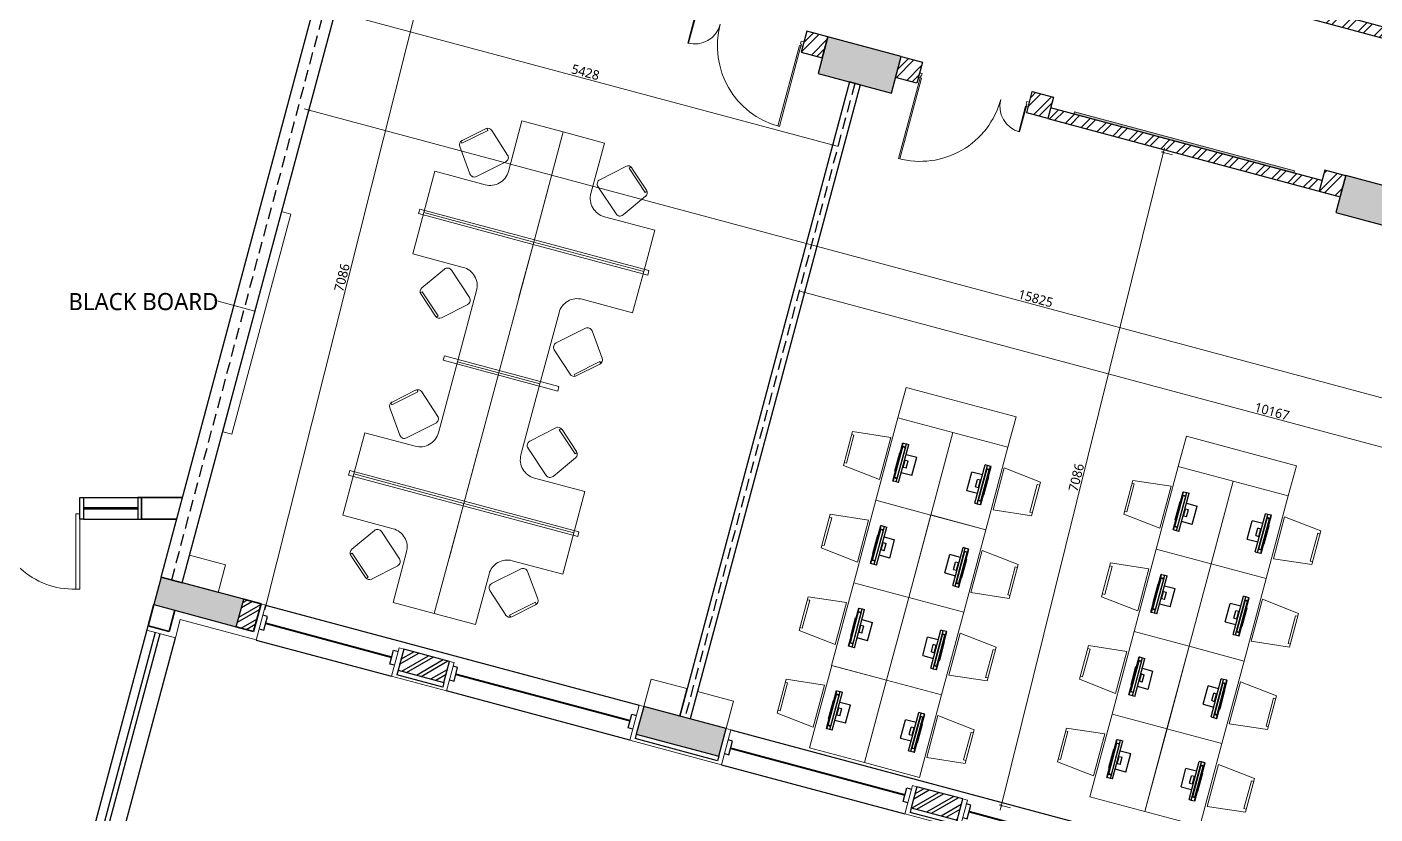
# Model space of a CAD drawing. Header units: millimetres. Extents: x 897770 to 1185420, y -692043 to -233237.
# Drawn here: x 933902 to 948110, y -447694 to -439405 of the extents above; entities that cross this region are included whole.
import ezdxf

# ---------------------------------------------------------------- set-up
doc = ezdxf.new("R2010")
doc.units = ezdxf.units.MM
doc.header["$MEASUREMENT"] = 0
doc.header["$PDMODE"] = 67
doc.linetypes.add('HIDDEN', pattern=[0.375, 0.25, -0.125])
doc.layers.get('Defpoints').update_dxf_attribs({"color": 6})
for name, color, linetype in [('A-Anno Tags', 6, 'Continuous'), ('A-Elevation', 4, 'Continuous'), ('A-Steps', 3, 'Continuous'), ('A-Wall Patt', 8, 'Continuous'), ('A-Window', 4, 'Continuous'), ('S-Conc Patt', 9, 'Continuous')]:
    doc.layers.add(name, color=color, linetype=linetype)
for name, color, linetype, lineweight in [('A-Detail Lines', 8, 'Continuous', 25), ('A-Door', 4, 'Continuous', 9), ('A-DTLS-Frame Members', 3, 'Continuous', 25), ('A-Wall Sec', 1, 'Continuous', 30), ('A-WIN', 5, 'Continuous', 25), ('elevation', 4, 'Continuous', 13), ('Fire pipe', 80, 'Continuous', 15), ('frntr', 32, 'Continuous', 13), ('I-Furniture', 34, 'Continuous', 13), ('P-SANR-FIXT', 6, 'Continuous', 9), ('S-Concrete', 40, 'Continuous', 30), ('ST CLADDING PLAN', 6, 'Continuous', 9), ('text', 7, 'Continuous', 5)]:
    doc.layers.add(name, color=color, linetype=linetype, lineweight=lineweight)
doc.styles.get("Standard").update_dxf_attribs({"font": 'trebuc.ttf'})
doc.dimstyles.new('IIITD_WD_M @ 50', dxfattribs={"dimscale": 50, "dimtxt": 2, "dimasz": 0.5, "dimexe": 0.5, "dimexo": 0.25, "dimgap": 0.3, "dimtad": 1, "dimdec": 0, "dimrnd": 1, "dimzin": 0, "dimdsep": 46, "dimtxsty": 'Standard', "dimblk": 'ARCHTICK', "dimcen": 0.2, "dimdle": 1, "dimclrd": 8, "dimclre": 9, "dimadec": 0, "dimazin": 0, "dimtfac": 1, "dimtdec": 0, "dimtofl": 0, "dimtmove": 0, "dimatfit": 0, "dimfxl": 1, "dimtolj": 1, "dimtzin": 0, "dimlwd": -1, "dimlwe": -1, "dimarcsym": 0})
pattern_1 = [(45, (-323.28, 71122.09), (-106.066017, 106.066017), []), (45, (-252.57, 71122.09), (-106.066017, 106.066017), [])]

# ---------------------------------------------------------------- blocks, each defined once
blk = doc.blocks.new('block rt')
at = {"layer": 'S-Conc Patt'}
for points in [[(841614, -281976), (841511, -282362), (842284, -282570), (842387, -282183)], [(835379, -288189), (835457, -287899), (834587, -287666), (834510, -287956)], [(840464, -289552), (840542, -289262), (839673, -289029), (839595, -289319)]]:
    blk.add_hatch(color=256, dxfattribs=at).paths.add_polyline_path(points)
h = blk.add_hatch(color=256, dxfattribs=at)
h.dxf.hatch_style = 1
h.paths.add_polyline_path([(847845, -283645), (847072, -283438), (846968, -283825), (847741, -284032), (847741, -284032)])
at = {"layer": 'S-Concrete'}
for points in [[(841614, -281976), (841511, -282362), (842284, -282570), (842387, -282183)], [(834587, -287666), (834510, -287956), (835379, -288189), (835457, -287899)], [(839673, -289029), (839595, -289319), (840464, -289552), (840542, -289262)]]:
    blk.add_lwpolyline(points, close=True, dxfattribs=at)
at = {"layer": 'S-Concrete', "elevation": 0}
blk.add_lwpolyline([(847741, -284032), (847845, -283645), (847072, -283438), (846968, -283825)], close=True, dxfattribs=at)
blk = doc.blocks.new('block rt lft')
at = {"color": 6}
blk.add_blockref('block rt', (0, 0), dxfattribs=at)
blk = doc.blocks.new('ERGEWRGR')
at = {"layer": 'A-Wall Patt'}
h = blk.add_hatch(dxfattribs=at)
h.set_pattern_fill('ANSI32', color=256, scale=300, angle=345, style=0)
h.paths.add_polyline_path([(938137, -368100), (938196, -367878), (938679, -368008), (938620, -368230)])
at = {"layer": 'A-Detail Lines'}
for p, q in [((938137, -368100, 0), (938124, -368149, 0)), ((938607, -368278, 0), (938124, -368149, 0)), ((938620, -368230, 0), (938607, -368278, 0))]:
    blk.add_line(p, q, dxfattribs=at)
at = {"layer": 'A-Wall Sec', "elevation": 0}
blk.add_lwpolyline([(938196, -367878), (938137, -368100), (938620, -368230), (938679, -368008)], close=True, dxfattribs=at)
blk.add_lwpolyline([(938196, -367878), (938137, -368100), (938620, -368230), (938679, -368008)], close=True, dxfattribs=at)
at = {"layer": 'A-WIN', "color": 2, "lineweight": 40}
blk.add_line((940581, -368636, 0), (938746, -368145, 0), dxfattribs=at)
at = {"layer": 'A-WIN', "color": 2, "lineweight": 40, "elevation": 0}
blk.add_lwpolyline([(936742, -367607), (938070, -367963)], dxfattribs=at)
blk.add_lwpolyline([(936742, -367607), (938070, -367963)], dxfattribs=at)
at = {"layer": 'A-Window'}
for p, q in [((936741, -367416, 0), (940677, -368471, 0)), ((940579, -368838, 0), (938647, -368320, 0))]:
    blk.add_line(p, q, dxfattribs=at)
at = {"layer": 'A-Window', "elevation": 0}
for points in [[(936674, -367667), (936722, -367680), (936761, -367535), (936713, -367522)], [(936643, -367783), (938068, -368165)], [(938099, -368049), (938050, -368036), (938089, -367891), (938138, -367904)], [(938678, -368204), (938727, -368217), (938765, -368072), (938717, -368059)], [(940610, -368722), (940562, -368709), (940601, -368564), (940649, -368577)]]:
    blk.add_lwpolyline(points, dxfattribs=at)
at = {"layer": 'ST CLADDING PLAN'}
for p, q in [((936741, -367416, 0), (936693, -367403, 0)), ((936741, -367416, 0), (936643, -367783, 0)), ((938148, -367865, 0), (938068, -368165, 0)), ((938148, -367865, 0), (938196, -367878, 0)), ((938728, -368021, 0), (938647, -368320, 0)), ((938728, -368021, 0), (938679, -368008, 0)), ((938647, -368320, 0), (938068, -368165, 0)), ((940677, -368471, 0), (940579, -368838, 0)), ((940677, -368471, 0), (940726, -368483, 0))]:
    blk.add_line(p, q, dxfattribs=at)
blk = doc.blocks.new('ERTGWERTGWERGT')
at = {"layer": 'A-Wall Patt'}
h = blk.add_hatch(dxfattribs=at)
h.set_pattern_fill('ANSI32', color=256, scale=300, angle=345, style=0)
h.paths.add_polyline_path([(943546, -369550), (943605, -369328), (944088, -369457), (944029, -369679)])
at = {"layer": 'A-Detail Lines'}
for p, q in [((943546, -369550, 0), (943533, -369598, 0)), ((944016, -369727, 0), (943533, -369598, 0)), ((944029, -369679, 0), (944016, -369727, 0))]:
    blk.add_line(p, q, dxfattribs=at)
at = {"layer": 'A-Wall Sec', "elevation": 0}
blk.add_lwpolyline([(943605, -369328), (943546, -369550), (944029, -369679), (944088, -369457)], close=True, dxfattribs=at)
blk.add_lwpolyline([(943605, -369328), (943546, -369550), (944029, -369679), (944088, -369457)], close=True, dxfattribs=at)
at = {"layer": 'A-WIN', "color": 2, "lineweight": 40}
blk.add_line((945990, -370086, 0), (944155, -369594, 0), dxfattribs=at)
at = {"layer": 'A-WIN', "color": 2, "lineweight": 40, "elevation": 0}
blk.add_lwpolyline([(941644, -368921), (943479, -369413)], dxfattribs=at)
blk.add_lwpolyline([(941644, -368921), (943479, -369413)], dxfattribs=at)
at = {"layer": 'A-Window'}
for p, q in [((941643, -368729, 0), (946087, -369920, 0)), ((945988, -370287, 0), (944056, -369769, 0))]:
    blk.add_line(p, q, dxfattribs=at)
at = {"layer": 'A-Window', "elevation": 0}
for points in [[(941576, -368980), (941624, -368993), (941663, -368849), (941615, -368836)], [(941545, -369096), (943477, -369614)], [(943508, -369498), (943460, -369485), (943499, -369340), (943547, -369353)], [(944088, -369653), (944136, -369666), (944175, -369521), (944126, -369509)], [(946019, -370171), (945971, -370158), (946010, -370013), (946058, -370026)]]:
    blk.add_lwpolyline(points, dxfattribs=at)
at = {"layer": 'ST CLADDING PLAN'}
for p, q in [((941643, -368729, 0), (941545, -369096, 0)), ((941643, -368729, 0), (941595, -368716, 0)), ((943557, -369315, 0), (943477, -369614, 0)), ((943557, -369315, 0), (943605, -369328, 0)), ((944137, -369470, 0), (944056, -369769, 0)), ((944137, -369470, 0), (944088, -369457, 0)), ((944056, -369769, 0), (943477, -369614, 0)), ((946087, -369920, 0), (945988, -370287, 0)), ((946087, -369920, 0), (946135, -369933, 0))]:
    blk.add_line(p, q, dxfattribs=at)
blk = doc.blocks.new('ERGWERGWER')
at = {"layer": 'A-Door'}
for name in ['ERGEWRGR', 'ERTGWERTGWERGT']:
    blk.add_blockref(name, (0, 0), dxfattribs=at)
blk = doc.blocks.new('ddfdfdf')
at = {"layer": 'A-Wall Patt'}
h = blk.add_hatch(dxfattribs=at)
h.set_pattern_fill('ANSI32', color=256, scale=300, angle=345, style=0)
h.paths.add_polyline_path([(936693, -367403), (936510, -367354), (936432, -367644), (936615, -367693)])
for p, q in [((940648, -368773), (940635, -368822, 0)), ((941505, -369054), (940635, -368822, 0)), ((941517, -369006), (941505, -369054))]:
    blk.add_line(p, q, dxfattribs=at)
at = {"layer": 'A-Wall Sec', "lineweight": 35}
for p, q in [((936510, -367354, 0), (936693, -367403, 0)), ((936693, -367403, 0), (936615, -367693, 0)), ((936615, -367693, 0), (936432, -367644, 0))]:
    blk.add_line(p, q, dxfattribs=at)
at = {"layer": 'ST CLADDING PLAN'}
blk.add_line((941545, -369096), (940579, -368838, 0), dxfattribs=at)
at = {"layer": 'A-Door'}
blk.add_blockref('ERGWERGWER', (0, 0), dxfattribs=at)
blk = doc.blocks.new('dw3')
at = {"layer": 'A-Door', "color": 5}
for p, q in [((932983, -442346), (932983, -443138)), ((932983, -442346), (933025, -442346)), ((933025, -443138), (933025, -442346)), ((934741, -443138), (934741, -442346)), ((934783, -442346), (934741, -442346)), ((934783, -442346), (934741, -442346)), ((934783, -442346), (934783, -443138)), ((932983, -443138), (933025, -443138)), ((934783, -443138), (934741, -443138))]:
    blk.add_line(p, q, dxfattribs=at)
at = {"layer": 'A-Door', "extrusion": (0, 0, -1)}
blk.add_ellipse((933077, -442333), major_axis=(598, 560), ratio=0.966508, start_param=0.785398, end_param=2.371094, dxfattribs=at)
at = {"layer": 'A-Door'}
blk.add_ellipse((934688, -442333), major_axis=(-598, 560), ratio=0.966508, start_param=0.785398, end_param=2.371094, dxfattribs=at)
at = {"layer": 'A-Window'}
for p, q in [((932943, -442171), (932333, -442171)), ((934823, -442171), (935433, -442171)), ((932943, -442401), (932333, -442401)), ((934823, -442401), (935433, -442401))]:
    blk.add_line(p, q, dxfattribs=at)
at = {"layer": 'A-Window', "color": 2, "lineweight": 60}
for p, q in [((932943, -442286), (932373, -442286)), ((934823, -442286), (935393, -442286))]:
    blk.add_line(p, q, dxfattribs=at)
at = {"layer": 'A-Window'}
for points in [[(932333, -442171), (932373, -442171), (932373, -442401), (932333, -442401)], [(935433, -442171), (935393, -442171), (935393, -442401), (935433, -442401)]]:
    blk.add_lwpolyline(points, dxfattribs=at)
for points in [[(932983, -442171), (932943, -442171), (932943, -442401), (932983, -442401)], [(934783, -442171), (934823, -442171), (934823, -442401), (934783, -442401)]]:
    blk.add_lwpolyline(points, close=True, dxfattribs=at)
blk = doc.blocks.new('A$C259466AB')
at = {"layer": 'I-Furniture'}
blk.add_hatch(color=160, dxfattribs=at).paths.add_polyline_path([(-711, -1), (-3111, -1), (-3111, 24), (-711, 24)])
at = {"layer": 'I-Furniture', "elevation": 0}
blk.add_lwpolyline([(-711, -1), (-3111, -1), (-3111, 24), (-711, 24)], close=True, dxfattribs=at)
blk = doc.blocks.new('A$C3CEC27A9')
at = {"layer": 'A-Detail Lines', "lineweight": 18}
for centre, radius, start, end in [((-1181, -51), 880, 270, 0), ((-21, -51), 280, 180, 270)]:
    blk.add_arc(centre, radius, start, end, dxfattribs=at)
at = {"layer": 'A-Door', "lineweight": 18}
for p, q in [((-1181, -51), (-1181, -931)), ((-1181, -51), (-1166, -51)), ((-1166, -51), (-1166, -931)), ((-30, -51), (-30, -331)), ((-30, -51), (-21, -51)), ((-21, -51), (-21, -331))]:
    blk.add_line(p, q, dxfattribs=at)
at = {"layer": 'A-Door'}
for points in [[(-1181, -51), (-1181, -31), (-1171, -31), (-1171, -1), (-1201, -1), (-1201, -51), (-1181, -51)], [(-21, -51), (-21, -31), (-31, -31), (-31, -1), (-1, -1), (-1, -51), (-21, -51)]]:
    blk.add_lwpolyline(points, dxfattribs=at)
blk = doc.blocks.new('TFT Monitor - TFT Monitor-55-Level 1')
at = {"layer": 'A-Detail Lines'}
for p, q in [((-35, 31), (-35, 35)), ((-35, 35), (380, 35)), ((-35, -4), (-35, 31)), ((-35, 31), (-35, 31)), ((-35, 31), (380, 31)), ((-35, 31), (380, 31)), ((0, 28), (345, 28)), ((0, -2), (0, 28)), ((5, 25), (0, 28)), ((5, -2), (5, 25)), ((5, 25), (340, 25)), ((72, 35), (72, 40)), ((72, 40), (272, 40)), ((272, 40), (272, 35)), ((345, 28), (340, 25)), ((340, 25), (340, -2)), ((345, 28), (345, -2)), ((380, 35), (380, 31)), ((380, 31), (380, 31)), ((380, 31), (380, -4)), ((-35, -29), (-35, -4)), ((-35, -4), (380, -4)), ((-35, -29), (380, -29)), ((345, -2), (0, -2)), ((72, -145), (72, -29)), ((132, -35), (132, -30)), ((132, -67), (132, -35)), ((132, -35), (212, -35)), ((132, -67), (212, -67)), ((212, -30), (212, -35)), ((212, -35), (212, -67)), ((272, -29), (272, -145)), ((380, -4), (380, -29)), ((72, -145), (272, -145))]:
    blk.add_line(p, q, dxfattribs=at)
blk = doc.blocks.new('Chair Student - Medium - Chair Student - Medium-54-Level 1')
for p, q in [((-229, 254), (229, 254)), ((-184, -152), (-229, 254)), ((229, 254), (184, -152)), ((-152, -152), (-152, -127)), ((-152, -127), (152, -127)), ((152, -127), (152, -152)), ((184, -152), (-184, -152))]:
    blk.add_line(p, q)
blk = doc.blocks.new('A$C01775461')
at = {"layer": 'frntr', "elevation": 0}
blk.add_lwpolyline([(11, 914), (11, 14), (-589, 14), (-589, 914)], close=True, dxfattribs=at)
at = {"layer": 'frntr', "xscale": -1}
for name, p, rotation in [('TFT Monitor - TFT Monitor-55-Level 1', (-143, 291, 0), 270), ('Chair Student - Medium - Chair Student - Medium-54-Level 1', (285, 464, 0), 90)]:
    blk.add_blockref(name, p, dxfattribs=dict(at, rotation=rotation))
blk = doc.blocks.new('A$C6DB55BC6')
at = {"layer": 'I-Furniture'}
for p, q in [((-105, 156), (73, 407)), ((147, 416), (406, 186)), ((-108, 98), (-91, 117)), ((110, -95), (-98, 90)), ((-91, 117), (137, -85)), ((406, 112), (177, -95)), ((137, -85), (120, -104))]:
    blk.add_line(p, q, dxfattribs=at)
for centre, start, end in [((114, 378), 48.3715, 144.6126), ((-65, 127), 144.6126, 228.3715), ((372, 149), 312.1304, 48.3715), ((144, -58), 228.3715, 312.1304)]:
    blk.add_arc(centre, 50, start, end, dxfattribs=at)
blk = doc.blocks.new('_ArchTick')
at = {"color": 0, "linetype": 'ByBlock', "const_width": 0.15}
blk.add_lwpolyline([(-0.5, -0.5), (0.5, 0.5)], dxfattribs=at)
blk = doc.blocks.new('*D1931')
at = {"layer": 'Defpoints', "color": 0, "transparency": 16777216}
for p in [(938146, -438622, 0), (936418, -445494, 0), (936424, -445496)]:
    blk.add_point(p, dxfattribs=at)
at = {"layer": 'P-SANR-FIXT', "color": 8, "transparency": 16777216}
blk.add_line((938163, -438575), (936411, -445544), dxfattribs=at)
at = {"layer": 'P-SANR-FIXT', "color": 9, "transparency": 16777216}
for p, q in [((938151, -438624), (938175, -438630)), ((936424, -445496), (936448, -445502))]:
    blk.add_line(p, q, dxfattribs=at)
at = {"layer": 'P-SANR-FIXT', "color": 8, "transparency": 16777216, "xscale": 25, "yscale": 25, "zscale": 25}
for p, rotation in [((938151, -438624), 75.88948824416889), ((936424, -445496), 255.8894882441689)]:
    blk.add_blockref('_ArchTick', p, dxfattribs=dict(at, rotation=rotation))
at = {"layer": 'P-SANR-FIXT', "color": 0, "transparency": 16777216, "insert": (937223, -442044), "char_height": 100, "attachment_point": 5, "rotation": 75.8895}
blk.add_mtext('\\A1;7086', dxfattribs=at)
blk = doc.blocks.new('*D2648')
at = {"layer": 'Defpoints', "color": 0, "transparency": 16777216}
for p in [(937329, -438579, 0), (942571, -439984, 0), (942393, -440648)]:
    blk.add_point(p, dxfattribs=at)
at = {"layer": 'P-SANR-FIXT', "color": 9, "transparency": 16777216}
for p, q in [((937177, -439147), (937144, -439268)), ((942419, -440552), (942387, -440672))]:
    blk.add_line(p, q, dxfattribs=at)
at = {"layer": 'P-SANR-FIXT', "color": 8, "transparency": 16777216}
blk.add_line((937103, -439231), (942442, -440661), dxfattribs=at)
at = {"layer": 'P-SANR-FIXT', "color": 8, "transparency": 16777216, "xscale": 25, "yscale": 25, "zscale": 25}
for p, rotation in [((937151, -439243), 164.9988013461023), ((942393, -440648), 344.9988013461023)]:
    blk.add_blockref('_ArchTick', p, dxfattribs=dict(at, rotation=rotation))
at = {"layer": 'P-SANR-FIXT', "color": 0, "transparency": 16777216, "insert": (939789, -439882), "char_height": 100, "attachment_point": 5, "rotation": 344.9988}
blk.add_mtext('\\A1;5428', dxfattribs=at)
blk = doc.blocks.new('*D2649')
at = {"layer": 'Defpoints', "color": 0, "transparency": 16777216}
for p in [(941788, -443354, 0), (951917, -444834), (951609, -445985, 0)]:
    blk.add_point(p, dxfattribs=at)
at = {"layer": 'P-SANR-FIXT', "color": 8, "transparency": 16777216}
blk.add_line((942048, -442189), (951965, -444846), dxfattribs=at)
at = {"layer": 'P-SANR-FIXT', "color": 9, "transparency": 16777216}
for p, q in [((942070, -442299), (942103, -442178)), ((951891, -444930), (951924, -444809))]:
    blk.add_line(p, q, dxfattribs=at)
at = {"layer": 'P-SANR-FIXT', "color": 8, "transparency": 16777216, "xscale": 25, "yscale": 25, "zscale": 25}
for p, rotation in [((942096, -442202), 165.0006333075962), ((951917, -444834), 345.0006333075962)]:
    blk.add_blockref('_ArchTick', p, dxfattribs=dict(at, rotation=rotation))
at = {"layer": 'P-SANR-FIXT', "color": 0, "transparency": 16777216, "insert": (947024, -443454), "char_height": 100, "attachment_point": 5, "rotation": 345.0006}
blk.add_mtext('\\A1;10167', dxfattribs=at)
blk = doc.blocks.new('*D2650')
at = {"layer": 'Defpoints', "color": 0, "transparency": 16777216}
for p in [(947520, -441134, 0), (944172, -447604), (945812, -448011, 0)]:
    blk.add_point(p, dxfattribs=at)
at = {"layer": 'P-SANR-FIXT', "color": 8, "transparency": 16777216}
blk.add_line((945892, -440678), (944160, -447653), dxfattribs=at)
at = {"layer": 'P-SANR-FIXT', "color": 9, "transparency": 16777216}
for p, q in [((945977, -440751), (945856, -440721)), ((944269, -447628), (944148, -447598))]:
    blk.add_line(p, q, dxfattribs=at)
at = {"layer": 'P-SANR-FIXT', "color": 8, "transparency": 16777216, "xscale": 25, "yscale": 25, "zscale": 25}
for p, rotation in [((945880, -440727), 76.05111624473726), ((944172, -447604), 256.0511162447373)]:
    blk.add_blockref('_ArchTick', p, dxfattribs=dict(at, rotation=rotation))
at = {"layer": 'P-SANR-FIXT', "color": 0, "transparency": 16777216, "insert": (944962, -444149), "char_height": 100, "attachment_point": 5, "rotation": 76.0511}
blk.add_mtext('\\A1;7086', dxfattribs=at)
blk = doc.blocks.new('*D2874')
at = {"layer": 'Defpoints', "color": 0, "transparency": 16777216}
for p in [(936586, -441350, 0), (952159, -444376), (951872, -445445, 0)]:
    blk.add_point(p, dxfattribs=at)
at = {"layer": 'P-SANR-FIXT', "color": 8, "transparency": 16777216}
blk.add_line((936825, -440267), (952207, -444389), dxfattribs=at)
at = {"layer": 'P-SANR-FIXT', "color": 9, "transparency": 16777216}
for p, q in [((936847, -440376), (936880, -440256)), ((952133, -444472), (952165, -444351))]:
    blk.add_line(p, q, dxfattribs=at)
at = {"layer": 'P-SANR-FIXT', "color": 8, "transparency": 16777216, "xscale": 25, "yscale": 25, "zscale": 25}
for p, rotation in [((936873, -440280), 165.0000000005007), ((952159, -444376), 345.0000000005008)]:
    blk.add_blockref('_ArchTick', p, dxfattribs=dict(at, rotation=rotation))
at = {"layer": 'P-SANR-FIXT', "color": 0, "transparency": 16777216, "insert": (944533, -442264), "char_height": 100, "attachment_point": 5, "rotation": 345}
blk.add_mtext('\\A1;15825', dxfattribs=at)

msp = doc.modelspace()

# ---------------------------------------------------------------- hatches: boundary and pattern name
at = {"layer": 'A-Wall Patt'}
h = msp.add_hatch(dxfattribs=at)
h.set_pattern_fill('ANSI32', color=256, scale=400, style=0)
h.set_pattern_definition(pattern_1)
h.paths.add_polyline_path([(946833.4, -439038.9), (946773.9, -439261.1), (946996, -439320.6), (947025.8, -439209.5), (950029.9, -440014.4), (950000.1, -440125.5), (950222.3, -440185), (950281.8, -439962.8)])
h = msp.add_hatch(dxfattribs=at)
h.set_pattern_fill('ANSI32', color=256, scale=400, style=0)
h.set_pattern_definition(pattern_1)
h.paths.add_polyline_path([(942344.1, -439509.1), (942121.9, -439449.6), (942062.4, -439671.7), (942284.5, -439731.2)])
h = msp.add_hatch(dxfattribs=at)
h.set_pattern_fill('ANSI32', color=256, scale=400, style=0)
h.set_pattern_definition(pattern_1)
h.paths.add_polyline_path([(943339, -439775.7), (943116.8, -439716.1), (943057.3, -439938.3), (943279.4, -439997.8)])
h = msp.add_hatch(dxfattribs=at)
h.set_pattern_fill('ANSI32', color=256, scale=400, style=0)
h.set_pattern_definition(pattern_1)
h.paths.add_polyline_path([(944720.3, -440145.7), (944498.1, -440086.2), (944468.3, -440197.3), (944468.3, -440197.3), (944455.4, -440245.6), (944455.4, -440245.6), (944438.6, -440308.3), (944660.7, -440367.9)])
h = msp.add_hatch(dxfattribs=at)
h.set_pattern_fill('ANSI32', color=256, scale=400, style=0)
h.set_pattern_definition(pattern_1)
h.paths.add_polyline_path([(944690.5, -440256.8), (944660.7, -440367.9), (947519.9, -441134), (947549.6, -441022.9)])
h = msp.add_hatch(dxfattribs=at)
h.set_pattern_fill('ANSI32', color=256, scale=400, style=0)
h.set_pattern_definition(pattern_1)
h.paths.add_polyline_path([(947801.5, -440971.4), (947579.4, -440911.9), (947519.9, -441134), (947742, -441193.5)])

# ---------------------------------------------------------------- linework, layer by layer
at = {"layer": 'A-Anno Tags'}
for p, q in [((935253.7, -445782.7, 0), (934219.4, -449642.9, 0)), ((935302, -445795.7, 0), (934267.7, -449655.9, 0))]:
    msp.add_line(p, q, dxfattribs=at)
at = {"layer": 'A-Elevation'}
for p, q in [((934119.5, -449668, 0), (935179.7, -445711.1, 0)), ((934367.2, -449941.4, 0), (935466.2, -445839.7, 0))]:
    msp.add_line(p, q, dxfattribs=at)
at = {"layer": 'A-Wall Sec'}
for p, q in [((935316.9, -445199.2), (937106.7, -438519.7, 0)), ((935539.1, -445258.7), (937328.8, -438579.2, 0)), ((942571.4, -439984.1, 0), (940781.6, -446663.5, 0)), ((942682.4, -440013.9, 0), (940892.7, -446693.2, 0)), ((942682.4, -440013.9, 0), (942571.4, -439984.1, 0)), ((935316.9, -445199.2), (935539.1, -445258.7)), ((940892.7, -446693.2, 0), (940781.6, -446663.5, 0))]:
    msp.add_line(p, q, dxfattribs=at)
at = {"layer": 'A-Wall Sec', "lineweight": 35}
for p, q in [((935542, -444359), (935069.4, -444359)), ((935480.4, -444589), (935109.4, -444589)), ((935179.7, -445711.1, 0), (935239.3, -445489, 0)), ((935401.9, -445770.7, 0), (935461.4, -445548.5, 0)), ((935401.9, -445770.7, 0), (935179.7, -445711.1, 0))]:
    msp.add_line(p, q, dxfattribs=at)
at = {"layer": 'A-Wall Sec', "elevation": 0}
for points in [[(950281.8, -439962.8), (946833.4, -439038.9), (946773.9, -439261.1), (946996, -439320.6), (947025.8, -439209.5), (950029.9, -440014.4)], [(944660.7, -440367.9), (944438.6, -440308.3), (944498.1, -440086.2), (944720.3, -440145.7), (944660.7, -440367.9)], [(947549.6, -441022.9), (944690.5, -440256.8)], [(944660.7, -440367.9), (947742, -441193.5), (947771.8, -441082.4)]]:
    msp.add_lwpolyline(points, dxfattribs=at)
for points in [[(942062.4, -439671.7), (942284.5, -439731.2), (942344.1, -439509.1), (942121.9, -439449.6)], [(943279.4, -439997.8), (943057.3, -439938.3), (943116.8, -439716.1), (943339, -439775.7)], [(947519.9, -441134), (947742, -441193.5), (947801.5, -440971.4), (947579.4, -440911.9)]]:
    msp.add_lwpolyline(points, close=True, dxfattribs=at)
at = {"layer": 'A-Wall Sec', "lineweight": 35}
msp.add_lwpolyline([(935109.4, -444359), (935109.4, -444589)], dxfattribs=at)
at = {"layer": 'A-Window', "linetype": 'HIDDEN', "ltscale": 500}
for p, q in [((935428, -445229), (937217.7, -438549.5, 0)), ((942626.9, -439999, 0), (940837.2, -446678.4, 0))]:
    msp.add_line(p, q, dxfattribs=at)
at = {"layer": 'elevation', "elevation": 0}
for points in [[(938029.5, -441370.9), (939236.9, -441694.4), (939249.9, -441646.1), (938042.5, -441322.6)], [(940444.3, -442017.9), (939236.9, -441694.4), (939249.9, -441646.1), (940457.3, -441969.7)], [(939496, -443239.1), (938288.6, -442915.6), (938301.5, -442867.3), (939508.9, -443190.8)], [(937304.8, -444075.5), (938512.2, -444399), (938499.3, -444447.3), (937291.9, -444123.8)], [(939719.6, -444722.5), (938512.2, -444399), (938499.3, -444447.3), (939706.7, -444770.8)]]:
    msp.add_lwpolyline(points, close=True, dxfattribs=at)
at = {"layer": 'Fire pipe'}
msp.add_lwpolyline([(935616.7, -444969), (935539.1, -445258.7), (935917.6, -445360.2), (935995.3, -445070.4), (935616.7, -444969)], dxfattribs=at)
at = {"layer": 'Fire pipe', "elevation": 0}
for points in [[(940480.1, -446272.1), (940402.5, -446561.9), (940781, -446663.3), (940858.7, -446373.5), (940480.1, -446272.1)], [(940969.8, -446403.3), (940892.1, -446693.1), (941270.6, -446794.5), (941348.3, -446504.7), (940969.8, -446403.3)]]:
    msp.add_lwpolyline(points, dxfattribs=at)
at = {"layer": 'frntr', "elevation": 0}
for points in [[(944240.9, -443831.1), (943081.8, -443520.5), (943167.2, -443201.8), (944326.3, -443512.4)], [(947195.8, -444344.6), (946036.7, -444034), (946122.1, -443715.2), (947281.2, -444025.8)]]:
    msp.add_lwpolyline(points, close=True, dxfattribs=at)
at = {"layer": 'I-Furniture', "elevation": 0}
for points in [[(939398.7, -441090.7), (939243.4, -441670.3), (938084.3, -441359.7), (938200.8, -440925), (938732, -441067.4, 0.4142136), (938977, -440926), (939119.3, -440394.7), (939554, -440511.2), (939243.4, -441670.3), (939243.4, -441670.3)], [(939398.7, -441090.7), (939243.4, -441670.3), (940402.5, -441980.9), (940519, -441546.2), (939987.7, -441403.8, -0.4142136), (939846.3, -441158.9), (939988.6, -440627.6), (939554, -440511.2), (939243.4, -441670.3), (939243.4, -441670.3)], [(939088.1, -442249.8), (939243.4, -441670.3), (938084.3, -441359.7), (937967.8, -441794.4), (938499.1, -441936.7, -0.4142136), (938640.5, -442181.7), (938439.9, -442930.3), (938874.6, -443046.7), (939243.4, -441670.3), (939243.4, -441670.3)], [(939088.1, -442249.8), (939243.4, -441670.3), (940402.5, -441980.9), (940286, -442415.5), (939754.8, -442273.2, 0.4142136), (939509.8, -442414.6), (939309.2, -443163.2), (938874.6, -443046.7), (939243.4, -441670.3), (939243.4, -441670.3)], [(938661.1, -443843.6), (938505.8, -444423.2), (937346.7, -444112.6), (937463.1, -443677.9), (937994.4, -443820.3, 0.4142136), (938239.3, -443678.8), (938439.9, -442930.3), (938874.6, -443046.7), (938505.8, -444423.2), (938505.8, -444423.2)], [(938661.1, -443843.6), (938505.8, -444423.2), (939664.9, -444733.7), (939781.3, -444299.1), (939250.1, -444156.7, -0.4142136), (939108.7, -443911.8), (939309.2, -443163.2), (938874.6, -443046.7), (938505.8, -444423.2), (938505.8, -444423.2)], [(938350.5, -445002.7), (938505.8, -444423.2), (937346.7, -444112.6), (937230.2, -444547.2), (937761.4, -444689.6, -0.4142136), (937902.9, -444934.5), (937760.5, -445465.8), (938195.2, -445582.3), (938505.8, -444423.2), (938505.8, -444423.2)], [(938350.5, -445002.7), (938505.8, -444423.2), (939664.9, -444733.7), (939548.4, -445168.4), (939017.1, -445026.1, 0.4142136), (938772.2, -445167.5), (938629.8, -445698.7), (938195.2, -445582.3), (938505.8, -444423.2), (938505.8, -444423.2)]]:
    msp.add_lwpolyline(points, format="xyb", dxfattribs=at)
at = {"layer": 'P-SANR-FIXT', "elevation": 0}
msp.add_lwpolyline([(935965.3, -443667.9), (936061.9, -443693.8), (936683.1, -441375.6), (936586.5, -441349.7)], close=True, dxfattribs=at)
at = {"layer": 'ST CLADDING PLAN'}
for p, q in [((935466.2, -445839.7, 0), (935518, -445646.5, 0)), ((935518, -445646.5), (936319.7, -445861.3, 0)), ((935466.2, -445839.7, 0), (935166.8, -445759.4, 0))]:
    msp.add_line(p, q, dxfattribs=at)

# ---------------------------------------------------------------- block references
at = {"color": 6}
msp.add_blockref('block rt lft', (100729.7, -157533), dxfattribs=at)
at = {"layer": 'A-Door', "xscale": -1, "rotation": 344.9999949079885}
msp.add_blockref('A$C3CEC27A9', (940932.1, -439249.1, 0), dxfattribs=at)
at = {"layer": 'A-Door', "rotation": 344.9999949079885}
msp.add_blockref('A$C3CEC27A9', (944469.6, -440197, 0), dxfattribs=at)
msp.add_blockref('A$C3CEC27A9', (944469.6, -440197, 0), dxfattribs=at)
at = {"layer": 'A-DTLS-Frame Members', "xscale": -1}
for p, rotation in [((938605.5, -440540.7, 0), 164.9999999996213), ((939823.1, -443017.2, 0), 344.9999999996212), ((937867.8, -443293.6, 0), 164.9999999996213), ((939143.7, -445552.7, 0), 344.9999999996212)]:
    msp.add_blockref('A$C6DB55BC6', p, dxfattribs=dict(at, rotation=rotation))
at = {"layer": 'A-DTLS-Frame Members'}
for p, rotation in [((940360.6, -441011, 0), 164.9999999996212), ((938126.2, -442329.5, 0), 344.9999999996212), ((939623, -443763.9, 0), 164.9999999996212), ((937388.5, -445082.4, 0), 344.9999999996212)]:
    msp.add_blockref('A$C6DB55BC6', p, dxfattribs=dict(at, rotation=rotation))
at = {"layer": 'A-Elevation'}
msp.add_blockref('ddfdfdf', (-323.3, -78078.4), dxfattribs=at)
at = {"layer": 'A-Steps'}
msp.add_blockref('dw3', (-323.3, -2188.1), dxfattribs=at)
at = {"layer": 'A-Wall Sec', "xscale": -1, "rotation": 344.9999949079885}
msp.add_blockref('A$C259466AB', (944250.5, -440137.9, 0), dxfattribs=at)
at = {"layer": 'frntr', "xscale": -1, "rotation": 345.0000969289052}
for p in [(942856.3, -444406.2, 0), (942623.3, -445275.5, 0), (942390.4, -446144.9, 0)]:
    msp.add_blockref('A$C01775461', p, dxfattribs=at)
at = {"layer": 'I-Furniture'}
for p, rotation in [((943993.4, -444710.9, 0), 345.0000969289054), ((946948.3, -445224.3, 0), 345.0000969289065), ((943760.5, -445580.2, 0), 345.0000969289054), ((946715.3, -446093.7, 0), 345.0000969289065), ((943527.5, -446449.6, 0), 345.0000969289054), ((946482.4, -446963, 0), 345.0000969289065), ((943294.6, -447318.9, 0), 345.0000969289054), ((946249.5, -447832.3, 0), 345.0000969289065)]:
    msp.add_blockref('A$C01775461', p, dxfattribs=dict(at, rotation=rotation))
at = {"layer": 'I-Furniture', "xscale": -1}
for p, rotation in [((945811.1, -444919.7, 0), 345.0000969289065), ((945578.2, -445789, 0), 345.0000969289065), ((945345.3, -446658.3, 0), 345.0000969289065), ((942157.5, -447014.2, 0), 345.0000969289052), ((945112.3, -447527.7, 0), 345.0000969289065)]:
    msp.add_blockref('A$C01775461', p, dxfattribs=dict(at, rotation=rotation))

# ---------------------------------------------------------------- texts
at = {"layer": 'text', "insert": (935129.4, -442298.6, 0), "char_height": 180, "attachment_point": 5, "line_spacing_factor": 0.938532}
msp.add_mtext('BLACK BOARD', dxfattribs=at)

# ---------------------------------------------------------------- dimensions: what is measured, and where the dimension line sits
at = {"layer": 'P-SANR-FIXT'}
for p1, p2, distance, override, picture, middle in [((938145.5, -438622.2, 0), (936418.1, -445494.3, 0), 5.8, {"dimfxl": 100, "dimfxlon": 1, "dimarcsym": 1}, '*D1931', (937223.3, -442043.5)), ((937328.8, -438579.2, 0), (942571.4, -439984.1, 0), -687.7, {"dimfxl": 2, "dimfxlon": 1, "dimarcsym": 1}, '*D2648', (939789.2, -439882.3)), ((936586.5, -441349.7, 0), (951872.3, -445445.5, 0), 1107.6, {"dimfxl": 2, "dimfxlon": 1, "dimarcsym": 1}, '*D2874', (944533.1, -442264.1)), ((947519.9, -441134, 0), (945811.7, -448011.3, 0), -1689.5, {"dimfxl": 2, "dimfxlon": 1, "dimarcsym": 1}, '*D2650', (944962, -444149.4)), ((941787.5801, -443353.5484, 0), (951608.6579, -445984.9819, 0), 1192.0885, {"dimfxl": 2, "dimfxlon": 1, "dimarcsym": 1}, '*D2649', (947023.7341, -443453.9991))]:
    dim = msp.add_aligned_dim(p1=p1, p2=p2, distance=distance, dimstyle='IIITD_WD_M @ 50', override=override, dxfattribs=at)
    dim.commit()
    dim.dimension.update_dxf_attribs({"geometry": picture, "text_midpoint": middle})

# ---------------------------------------------------------------- leaders
at = {"layer": 'text'}
msp.add_leader([(936305.6, -442398, 0), (935878, -442283.4, 0)], dimstyle='IIITD_WD_M @ 50', override={"dimgap": 0.3, "dimtad": 0, "dimfxl": 100, "dimfxlon": 1, "dimarcsym": 1}, dxfattribs=at)

doc.saveas('drawing.dxf')
